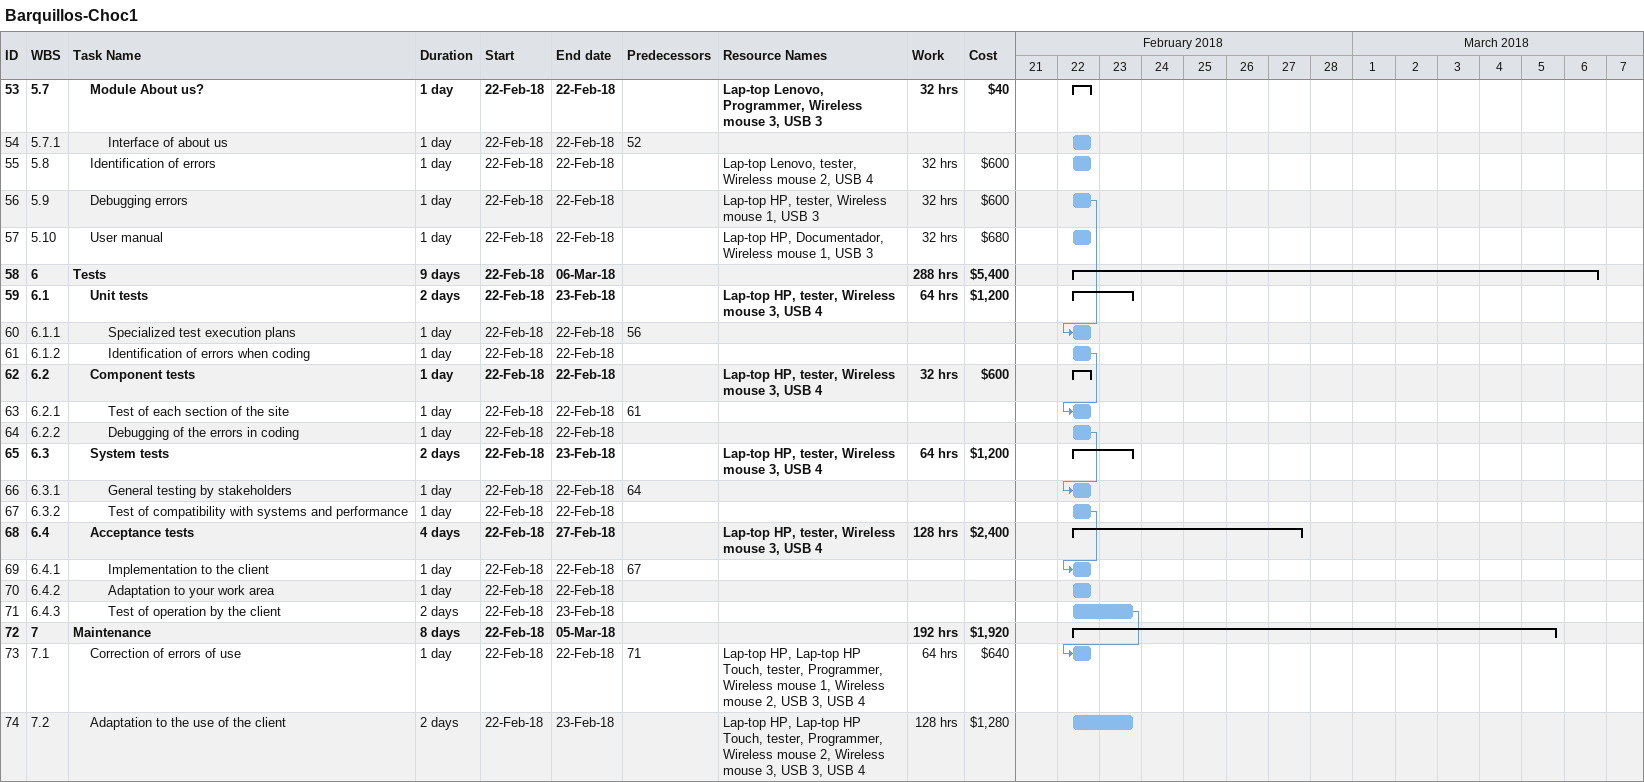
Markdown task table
Barquillos-Choc1

| ID | WBS | Task | Duration | Start | Finish | Predecessors | Resources | Work (h) | Cost ($) |
|---|---|---|---|---|---|---|---|---|---|
| 53 | 5.7 | **Module About us?** | 1d | 2018-02-22 | 2018-02-22 |  | Lap-top Lenovo, Programmer, Wireless mouse 3, USB 3 | 32 | 40 |
| 54 | 5.7.1 | Interface of about us | 1d | 2018-02-22 | 2018-02-22 | 52 |  |  |  |
| 55 | 5.8 | Identification of errors | 1d | 2018-02-22 | 2018-02-22 |  | Lap-top Lenovo, tester, Wireless mouse 2, USB 4 | 32 | 600 |
| 56 | 5.9 | Debugging errors | 1d | 2018-02-22 | 2018-02-22 |  | Lap-top HP, tester, Wireless mouse 1, USB 3 | 32 | 600 |
| 57 | 5.10 | User manual | 1d | 2018-02-22 | 2018-02-22 |  | Lap-top HP, Documentador, Wireless mouse 1, USB 3 | 32 | 680 |
| 58 | 6 | **Tests** | 9d | 2018-02-22 | 2018-03-06 |  |  | 288 | 5400 |
| 59 | 6.1 | **Unit tests** | 2d | 2018-02-22 | 2018-02-23 |  | Lap-top HP, tester, Wireless mouse 3, USB 4 | 64 | 1200 |
| 60 | 6.1.1 | Specialized test execution plans | 1d | 2018-02-22 | 2018-02-22 | 56 |  |  |  |
| 61 | 6.1.2 | Identification of errors when coding | 1d | 2018-02-22 | 2018-02-22 |  |  |  |  |
| 62 | 6.2 | **Component tests** | 1d | 2018-02-22 | 2018-02-22 |  | Lap-top HP, tester, Wireless mouse 3, USB 4 | 32 | 600 |
| 63 | 6.2.1 | Test of each section of the site | 1d | 2018-02-22 | 2018-02-22 | 61 |  |  |  |
| 64 | 6.2.2 | Debugging of the errors in coding | 1d | 2018-02-22 | 2018-02-22 |  |  |  |  |
| 65 | 6.3 | **System tests** | 2d | 2018-02-22 | 2018-02-23 |  | Lap-top HP, tester, Wireless mouse 3, USB 4 | 64 | 1200 |
| 66 | 6.3.1 | General testing by stakeholders | 1d | 2018-02-22 | 2018-02-22 | 64 |  |  |  |
| 67 | 6.3.2 | Test of compatibility with systems and performance | 1d | 2018-02-22 | 2018-02-22 |  |  |  |  |
| 68 | 6.4 | **Acceptance tests** | 4d | 2018-02-22 | 2018-02-27 |  | Lap-top HP, tester, Wireless mouse 3, USB 4 | 128 | 2400 |
| 69 | 6.4.1 | Implementation to the client | 1d | 2018-02-22 | 2018-02-22 | 67 |  |  |  |
| 70 | 6.4.2 | Adaptation to your work area | 1d | 2018-02-22 | 2018-02-22 |  |  |  |  |
| 71 | 6.4.3 | Test of operation by the client | 2d | 2018-02-22 | 2018-02-23 |  |  |  |  |
| 72 | 7 | **Maintenance** | 8d | 2018-02-22 | 2018-03-05 |  |  | 192 | 1920 |
| 73 | 7.1 | Correction of errors of use | 1d | 2018-02-22 | 2018-02-22 | 71 | Lap-top HP, Lap-top HP Touch, tester, Programmer, Wireless mouse 1, Wireless mouse 2, USB 3, USB 4 | 64 | 640 |
| 74 | 7.2 | Adaptation to the use of the client | 2d | 2018-02-22 | 2018-02-23 |  | Lap-top HP, Lap-top HP Touch, tester, Programmer, Wireless mouse 2, Wireless mouse 3, USB 3, USB 4 | 128 | 1280 |
